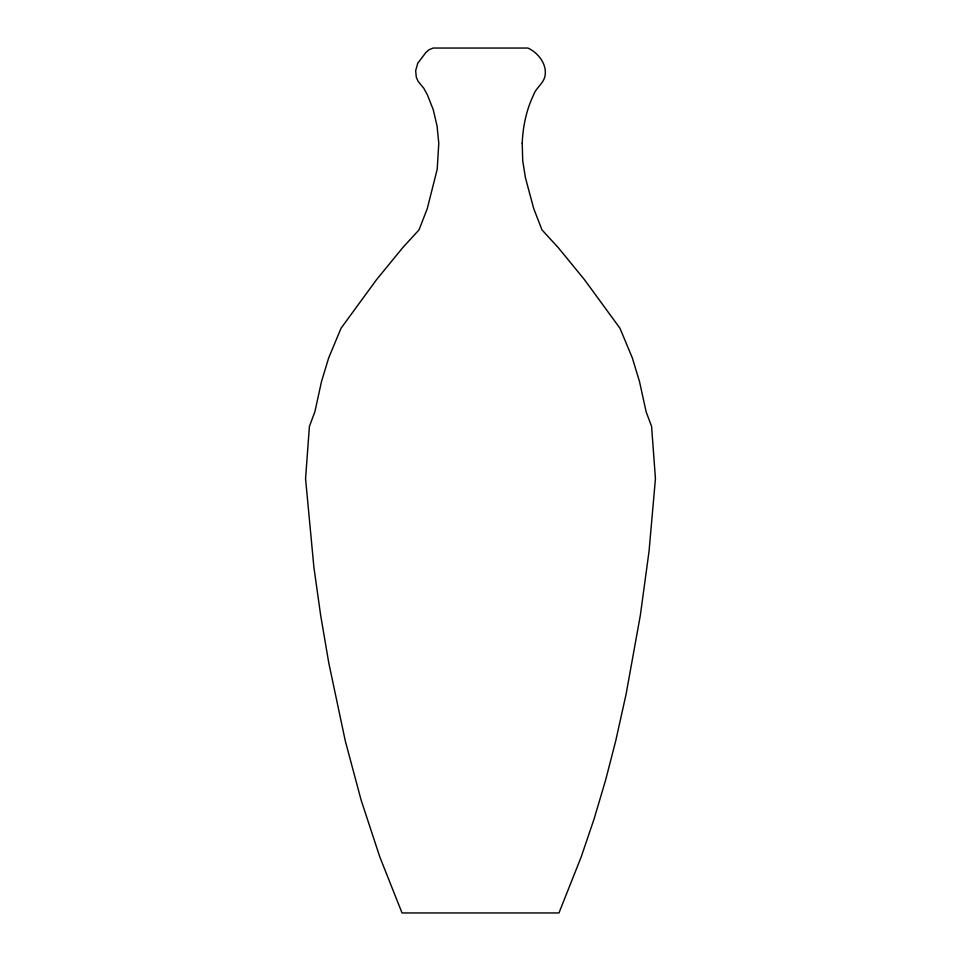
<?xml version="1.0" encoding="UTF-8"?>
<svg xmlns="http://www.w3.org/2000/svg" width="961" height="961" viewBox="0 0 961 961"><rect width="100%" height="100%" fill="white"/><g stroke="black" fill="none" stroke-linecap="round" stroke-linejoin="round"><path stroke-width="1.44" d="M522.219 143.297L522.724 160.751L525.415 177.689L533.751 208.669L541.992 229.907L558.209 247.59L584.516 279.735L619.929 328.194L632.29 357.792L639.521 381.649L646.14 411.849L651.582 426.36L655.438 478.65L649.047 551.266L640.314 615.496L626.043 694.419L615.725 740.859L605.502 780.524L593.982 819.265L581.189 856.948L558.954 912.95L402.046 912.95L379.811 856.948L361.096 800.02L345.275 740.859L328.806 663.054L320.686 615.496L313.911 567.398L305.562 478.65L309.418 426.36L314.86 411.849L321.479 381.649L328.71 357.792L341.071 328.194L376.484 279.735L402.791 247.59L419.008 229.907L427.249 208.669L437.195 169.328L438.781 143.297L437.075 126.047L433.243 109.698L427.429 94.935L423.849 88.34L418.047 81.253L416.293 77.168L415.669 70.658L417.771 63.222L425.831 52.555L428.882 49.828L433.087 48.05L527.913 48.05C537.872 52.567 547.109 63.967 545.067 75.607C543.842 83.415 535.998 87.631 533.571 94.935C526.34 109.998 522.88 126.66 522.219 143.297"/></g></svg>
